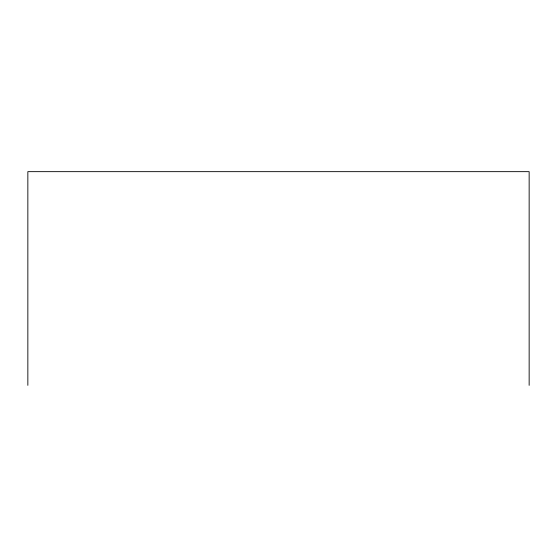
<?xml version="1.0" encoding="UTF-8"?>
<svg xmlns="http://www.w3.org/2000/svg" width="557" height="557" viewBox="0 0 557 557"><rect width="100%" height="100%" fill="white"/><g stroke="black" fill="none" stroke-linecap="round" stroke-linejoin="round"><path stroke-width="0.84" d="M529.15 385.347L529.15 171.653L27.85 171.653L27.85 385.347"/></g></svg>
